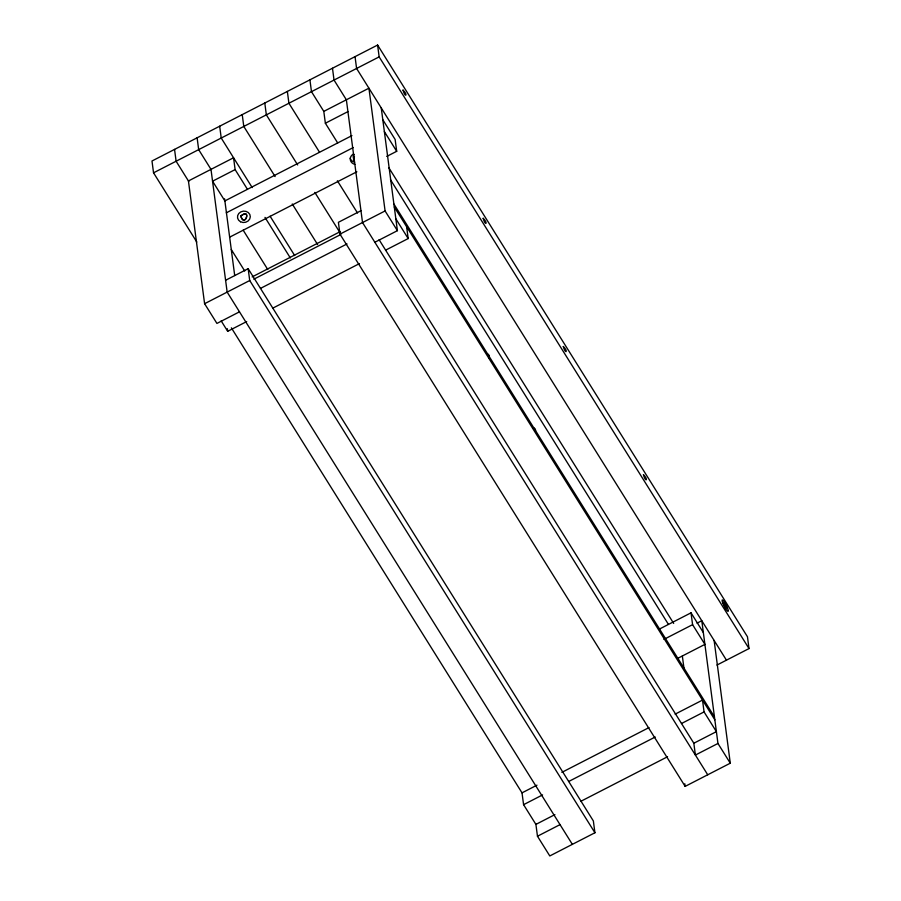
<?xml version="1.0" encoding="UTF-8"?>
<svg xmlns="http://www.w3.org/2000/svg" width="901" height="901" viewBox="0 0 901 901"><rect width="100%" height="100%" fill="white"/><g stroke="black" fill="none" stroke-linecap="round" stroke-linejoin="round"><path stroke-width="1.35" d="M716.948 665.051L749.013 648.574L747.458 636.748L377.598 45.05L151.987 160.997L153.542 172.823L196.801 242.02M153.542 172.823L379.152 56.876L377.598 45.05M337.684 142.944L325.362 123.223L323.797 111.386L368.926 88.197L385.087 210.947L397.409 230.667L374.85 242.268M239.486 311.825L216.927 323.425L204.595 303.705L188.433 180.955L233.562 157.765L235.116 169.602L212.557 181.191L224.878 200.912L351.942 135.623M325.362 123.223L347.921 111.623M226.286 212.827L353.248 147.573M229.901 237.031L356.864 171.776M386.732 156.425L396.699 151.312L395.134 139.475L382.812 119.754M225.599 280.279L248.158 268.678L593.354 820.935L594.919 832.761L549.79 855.95L537.469 836.229L535.813 823.672M360.963 210.71L338.404 222.299L339.959 234.136L685.154 786.382L730.283 763.192L714.121 640.442M252.145 276.9L340.432 231.523M204.595 303.705L249.723 280.515L248.158 268.678M339.959 234.136L385.087 210.947M253.778 279.22L340.826 234.485M260.49 288.399L347.02 243.934M221.173 320.88L227.694 331.32L246.694 321.556M272.823 308.131L359.353 263.655M385.617 250.151L408.187 238.562L406.621 226.725M658.958 629.303L691.022 612.826L703.354 632.558M663.947 639.372L692.576 624.663L691.022 612.826M697.047 623.165L701.789 620.721L717.951 743.471L730.283 763.192M677.518 658.462L704.909 644.384L692.576 624.663M554.903 814.628L535.904 824.392L523.582 804.672L522.017 792.846L536.962 785.165M561.852 772.371L648.99 727.591M675.119 714.155L702.51 700.088L704.064 711.914L716.396 731.635L693.838 743.235L379.096 239.711M523.582 804.672L542.582 794.907M568.7 781.482L655.241 737.007M681.505 723.514L704.064 711.914M581.032 801.203L667.562 756.739M537.469 836.229L560.028 824.629M717.951 743.471L695.392 755.061L693.736 742.514M379.152 56.876L749.013 648.574M726.454 660.174L356.593 68.476L355.039 56.639M384.367 131.58L396.699 151.312M388.86 167.777L673.666 623.413M390.46 179.682L668.463 624.427M393.906 204.043L714.448 716.847M394.3 207.005L714.842 719.809M395.854 218.842L408.187 238.562M323.797 111.386L311.476 91.665L309.91 79.829M319.483 152.168L288.917 103.255L287.351 91.429M337.379 180.797L357.517 213.008M707.724 774.792L362.517 222.536L346.367 99.797L334.034 80.065L332.48 68.239M297.668 164.962L266.347 114.855L264.793 103.018M314.821 192.397L340.173 232.954M275.109 176.551L243.788 126.444L242.234 114.618M292.262 203.986L317.614 244.554M252.201 187.588L221.229 138.044L219.675 126.208M270.086 216.206L294.695 255.569M235.116 169.602L247.448 189.323M264.995 217.389L290.325 257.934M243.169 230.172L267.766 269.523M188.782 181.518L176.112 161.234L174.546 149.397M231.287 249.509L244.712 270.987M249.723 280.515L594.919 832.761M572.36 844.361L227.153 292.104L210.992 169.365L198.671 149.634L197.116 137.808M231.354 327.829L522.017 792.846M682.35 656.029L684.005 668.587M684.816 783.757L685.154 786.382M381.247 107.917L397.409 230.667M224.608 198.851L234.71 275.56M227.345 328.685L227.694 331.32M353.575 158.069A3.221 2.849 -7.5 0 1 354.183 154.612M354.881 164.376A6.442 5.71 -7.5 0 1 350.298 159.623A6.442 5.71 -7.5 0 1 353.609 153.902M354.589 162.157A6.442 5.71 -7.5 0 1 350.151 158.148M354.363 160.874A3.221 2.849 -7.5 0 1 354.476 156.83M533.065 427.716A3.221 2.849 -7.5 0 1 535.487 431.072M487.024 353.8A3.221 2.849 -7.5 0 1 488.871 357.979M403.04 90.111C405.304 98.682 408.299 94.909 403.04 90.111M483.173 218.312C485.436 226.883 488.432 223.11 483.173 218.312M563.305 346.513C565.569 355.084 568.576 351.311 563.305 346.513M643.438 474.714C645.713 483.285 648.709 479.512 643.438 474.714M723.661 602.87C725.924 611.441 728.932 607.668 723.661 602.87M240.804 216.094C244.993 228.617 251.627 207.117 240.804 216.094M240.86 215.925C244.182 228.674 252.257 207.557 240.86 215.925M722.726 602.848A6.442 1.115 62.8 0 0 728.064 611.385A6.442 1.115 62.8 0 0 724.809 602.679A6.442 1.115 62.8 0 0 722.726 602.848M240.544 221.781A6.442 5.71 -7.5 0 0 250.309 216.769A6.442 5.71 -7.5 0 0 240.804 211.881A6.442 5.71 -7.5 0 0 240.544 221.781"/></g></svg>
